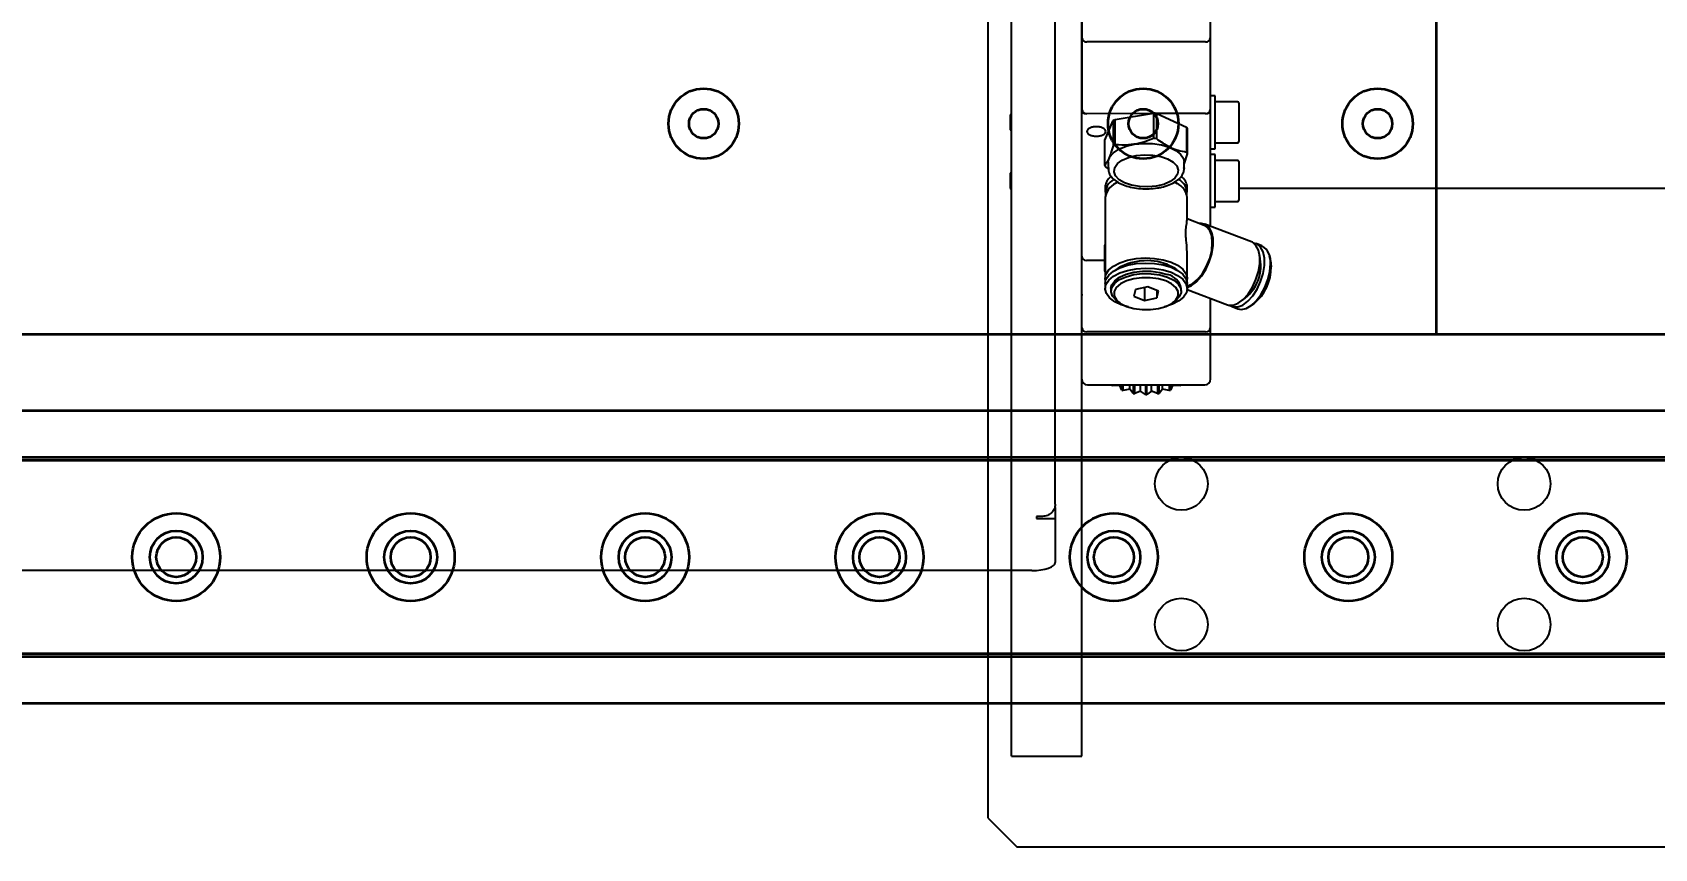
# Model space of a CAD drawing. Header units: inches. Extents: x 16559 to 58559, y 6500 to 36200.
# Drawn here: x 24480 to 24756.8, y 29634.5 to 29773.9 of the extents above; entities that cross this region are included whole.
import ezdxf

# ---------------------------------------------------------------- set-up
doc = ezdxf.new("R2010")
doc.units = ezdxf.units.IN
doc.header["$LTSCALE"] = 300
doc.layers.add('GUIDE', color=4, linetype='Continuous', lineweight=35)
for name, color, linetype in [('MACCHINA', 40, 'Continuous'), ('MORSE', 41, 'Continuous'), ('QUOTE', 7, 'Continuous')]:
    doc.layers.add(name, color=color, linetype=linetype)
doc.styles.get("Standard").update_dxf_attribs({"font": 'romans.shx'})
doc.dimstyles.new('sc1a100_pollici', dxfattribs={"dimscale": 100, "dimtxt": 3, "dimasz": 3, "dimexe": 0, "dimexo": 0, "dimgap": 1, "dimtad": 1, "dimzin": 12, "dimdsep": 46, "dimtxsty": 'Standard', "dimblk": 'CLOSEDBLANK', "dimcen": 1, "dimclrd": 253, "dimclre": 253, "dimclrt": 2, "dimadec": 0, "dimazin": 3, "dimtfac": 1, "dimtmove": 0, "dimatfit": 1, "dimldrblk": 'CLOSEDBLANK', "dimfxl": 1, "dimtolj": 1, "dimtzin": 0, "dimarcsym": 0})

# ---------------------------------------------------------------- blocks, each defined once
blk = doc.blocks.new('A$C2460d640')
at = {"layer": 'GUIDE'}
for p, q in [((-125, 239), (-125, 55)), ((-10, 55), (-2190, 55)), ((0, 42), (-2200, 42)), ((0, 34), (-2000, 34)), ((0, 33.5), (-2000, 33.5)), ((0, 0.5), (-2000, 0.5)), ((0, 0), (-2000, 0)), ((0, -8), (-2200, -8))]:
    blk.add_line(p, q, dxfattribs=at)
for centre, radius in [((-250, 91), 6), ((-175, 91), 6), ((-135, 91), 6), ((-250, 91), 2.5), ((-175, 91), 2.5), ((-135, 91), 2.5), ((-340, 17), 7.5), ((-300, 17), 7.5), ((-260, 17), 7.5), ((-220, 17), 7.5), ((-180, 17), 7.5), ((-140, 17), 7.5), ((-100, 17), 7.5), ((-340, 17), 4.5), ((-340, 17), 3.4), ((-300, 17), 4.5), ((-300, 17), 3.4), ((-260, 17), 4.5), ((-260, 17), 3.4), ((-220, 17), 4.5), ((-220, 17), 3.4), ((-180, 17), 4.5), ((-180, 17), 3.4), ((-140, 17), 4.5), ((-140, 17), 3.4), ((-100, 17), 4.5), ((-100, 17), 3.4)]:
    blk.add_circle(centre, radius, dxfattribs=at)
blk = doc.blocks.new('A$Ced154922')
at = {"layer": 'MACCHINA', "linetype": 'Continuous', "lineweight": 25}
for p, q in [((910, -645.96), (910, -444.99)), ((910, -646.51), (909.88, -646.51)), ((910, -646.51), (910, -648.39)), ((907.8, -648.05), (906.8, -648.05)), ((906.8, -648.05), (906.8, -648.39)), ((906.8, -648.39), (910, -648.39)), ((910, -648.39), (910, -655.92)), ((906, -657.28), (-906, -657.28))]:
    blk.add_line(p, q, dxfattribs=at)
at = {"layer": 'MACCHINA', "linetype": 'Continuous', "lineweight": 25, "flags": 128}
blk.add_lwpolyline([(906, -657.28), (906.78, -657.26), (907.53, -657.18), (908.22, -657.05), (908.83, -656.88), (909.33, -656.68), (909.7, -656.44), (909.92, -656.18), (910, -655.92)], dxfattribs=at)
at = {"layer": 'MACCHINA', "linetype": 'Continuous', "lineweight": 25}
blk.add_open_spline([(910, -645.96), (909.97, -646.23), (909.9, -646.78), (909.39, -647.47), (908.66, -647.95), (908.09, -648.02), (907.8, -648.05)], degree=3, dxfattribs=at)
blk = doc.blocks.new('A$C35a7cedc1')
at = {"layer": 'MORSE'}
for p, q in [((-197.5, -689), (-197.5, -372)), ((-185.5, -689), (-185.5, -372)), ((-201.5, -521.5), (-201.5, -699.5)), ((-163.5, -598.52), (-163.5, -533.59)), ((-185.45, -560.86), (-185.45, -578.6)), ((-164.35, -567.04), (-184.65, -567.04)), ((-162.7, -576.27), (-163.5, -576.27)), ((-162.7, -585.27), (-162.7, -576.27)), ((-158.9, -577.27), (-162.7, -577.27)), ((-158.7, -577.47), (-158.7, -584.07)), ((-197.5, -579.27), (-197.7, -579.47)), ((-197.7, -579.47), (-197.7, -582.07)), ((-173.72, -579.29), (-184.7, -579.33)), ((-181.57, -583.83), (-180.14, -580.48)), ((-180.14, -580.48), (-180.14, -584.81)), ((-179.77, -580.27), (-173.24, -579.21)), ((-179.77, -584.6), (-179.77, -580.27)), ((-173.24, -579.21), (-173.24, -583.54)), ((-172.7, -583.6), (-172.7, -579.27)), ((-172.7, -579.27), (-167.6, -581.57)), ((-164.35, -579.29), (-172.66, -579.29)), ((-197.7, -582.07), (-197.5, -582.27)), ((-181.57, -588.16), (-181.57, -583.83)), ((-167.6, -581.57), (-167.6, -585.9)), ((-167.43, -586.16), (-167.43, -581.83)), ((-168.02, -587.94), (-167.43, -586.16)), ((-163.5, -585.27), (-162.7, -585.27)), ((-162.7, -586.27), (-163.5, -586.27)), ((-162.7, -584.27), (-158.9, -584.27)), ((-162.7, -595.27), (-162.7, -586.27)), ((-197.5, -589.27), (-197.7, -589.47)), ((-197.7, -589.47), (-197.7, -592.07)), ((-181.4, -588.43), (-180.94, -588.74)), ((-180.98, -587.6), (-180.98, -588.64)), ((-180.98, -588.64), (-180.98, -588.52)), ((-168.02, -588.64), (-168.02, -587.6)), ((-168.02, -588.52), (-168.02, -588.64)), ((-158.9, -587.27), (-162.7, -587.27)), ((-158.7, -587.47), (-158.7, -594.07)), ((-197.7, -592.07), (-197.5, -592.27)), ((-181.5, -591.83), (-181.5, -592.7)), ((-179.76, -591.26), (-179.4, -590.96)), ((-169.61, -590.96), (-169.24, -591.26)), ((-167.5, -592.7), (-167.5, -591.83)), ((-158.7, -592), (8.5, -592)), ((-181.5, -593.56), (-181.5, -607.42)), ((-167.5, -597.55), (-167.5, -593.56)), ((-162.7, -594.27), (-158.9, -594.27)), ((-164.59, -598.38), (-167.5, -597.27)), ((-163.5, -595.27), (-162.7, -595.27)), ((-156.54, -601.17), (-164.5, -598.15)), ((-181.57, -601.83), (-181.5, -601.67)), ((-181.57, -606.16), (-181.57, -601.83)), ((-154.75, -601.85), (-155.74, -601.47)), ((-185.45, -615.85), (-185.45, -603.88)), ((-181.57, -604.33), (-184.7, -604.33)), ((-167.5, -607.42), (-167.5, -603.46)), ((-153.28, -604.34), (-153.44, -603.65)), ((-181.5, -608.29), (-181.5, -609.15)), ((-174.21, -608.87), (-176.34, -609.32)), ((-172.37, -609.57), (-174.21, -608.87)), ((-167.5, -609.15), (-167.5, -608.29)), ((-180.5, -609.15), (-180.5, -609.59)), ((-179.4, -611.32), (-178.99, -611.61)), ((-176.34, -609.32), (-176.63, -610.47)), ((-176.63, -610.47), (-174.79, -611.16)), ((-174.79, -609), (-174.79, -611.16)), ((-174.79, -611.16), (-172.66, -610.72)), ((-172.66, -609.46), (-172.66, -610.72)), ((-172.66, -610.72), (-172.37, -609.57)), ((-170.01, -611.61), (-169.6, -611.32)), ((-168.5, -609.59), (-168.5, -609.15)), ((-167.51, -609.3), (-160.62, -611.92)), ((-163.5, -624.59), (-163.5, -610.83)), ((-159.83, -612.22), (-158.83, -612.6)), ((-156.67, -612.12), (-156.08, -611.71)), ((-164.35, -616.54), (-184.65, -616.54)), ((-184.5, -625.59), (-164.5, -625.59)), ((-180.25, -625.68), (-180.25, -625.59)), ((-179, -625.68), (-180.25, -625.68)), ((-179, -625.68), (-179, -625.59)), ((-178.67, -626.47), (-179, -625.68)), ((-179, -625.68), (-179, -625.68)), ((-179, -625.68), (-179, -625.68)), ((-178.67, -625.59), (-178.67, -626.47)), ((-178.43, -626.56), (-178.43, -625.59)), ((-177.28, -626.34), (-178.43, -626.56)), ((-177.28, -626.34), (-177.28, -625.59)), ((-176.7, -627.05), (-177.28, -626.34)), ((-176.7, -625.59), (-176.7, -627.05)), ((-176.44, -627.09), (-176.44, -625.59)), ((-175.44, -626.68), (-176.44, -627.09)), ((-175.44, -626.68), (-175.44, -625.59)), ((-174.63, -627.26), (-175.44, -626.68)), ((-174.68, -625.59), (-174.63, -625.65)), ((-174.63, -625.65), (-174.63, -627.26)), ((-174.37, -625.65), (-174.32, -625.59)), ((-174.37, -627.26), (-174.37, -625.65)), ((-173.56, -626.68), (-174.37, -627.26)), ((-173.56, -626.68), (-173.56, -625.59)), ((-172.56, -627.09), (-173.56, -626.68)), ((-172.56, -625.59), (-172.56, -627.09)), ((-172.3, -627.05), (-172.3, -625.59)), ((-171.72, -626.34), (-172.3, -627.05)), ((-171.72, -626.34), (-171.72, -625.59)), ((-170.57, -626.56), (-171.72, -626.34)), ((-170.57, -625.59), (-170.57, -626.56)), ((-170.33, -626.47), (-170.33, -625.59)), ((-170, -625.68), (-170.33, -626.47)), ((-170, -625.68), (-170, -625.59)), ((-170, -625.68), (-170, -625.68)), ((-168.75, -625.68), (-170, -625.68)), ((-170, -625.68), (-170, -625.68)), ((-168.75, -625.59), (-168.75, -625.68)), ((-197.5, -689), (-185.5, -689)), ((-201.5, -699.5), (-196.5, -704.5)), ((43.5, -704.5), (-196.5, -704.5))]:
    blk.add_line(p, q, dxfattribs=at)
at = {"layer": 'MORSE', "flags": 128}
for points in [[(-180.98, -587.6), (-180.98, -587.44), (-180.71, -586.67), (-180.09, -585.95), (-179.14, -585.33), (-177.92, -584.84), (-176.5, -584.51), (-174.97, -584.36), (-173.41, -584.4), (-171.91, -584.62), (-170.56, -585.02), (-169.44, -585.57), (-168.62, -586.23), (-168.14, -586.97), (-168.02, -587.6)], [(-172.81, -591.68), (-174.21, -591.81), (-175.64, -591.75), (-176.99, -591.51), (-178.17, -591.11), (-179.1, -590.56), (-179.72, -589.91), (-179.98, -589.21), (-179.86, -588.5), (-179.39, -587.82), (-178.57, -587.23), (-177.49, -586.77), (-176.19, -586.46), (-174.79, -586.33), (-173.36, -586.39), (-172.01, -586.63), (-170.83, -587.03), (-169.9, -587.58), (-169.28, -588.22), (-169.02, -588.93), (-169.14, -589.64), (-169.61, -590.31), (-170.43, -590.9), (-171.51, -591.37), (-172.81, -591.68)], [(-167.5, -608.94), (-166.76, -608.63), (-165.89, -607.98), (-165.06, -607.05), (-164.32, -605.9), (-163.72, -604.6), (-163.3, -603.23), (-163.09, -601.87), (-163.09, -600.63), (-163.3, -599.56), (-163.72, -598.74), (-164.32, -598.22), (-165.06, -598.04), (-165.41, -598.07)], [(-167.5, -608.71), (-167.4, -608.69), (-166.54, -608.28), (-165.68, -607.55), (-164.88, -606.55), (-164.19, -605.34), (-163.66, -604.01), (-163.32, -602.64), (-163.21, -601.33), (-163.32, -600.17), (-163.66, -599.24), (-164.19, -598.6), (-164.59, -598.38)], [(-160.62, -611.92), (-160.45, -611.98), (-159.66, -611.99), (-158.8, -611.66), (-157.93, -611.01), (-157.1, -610.08), (-156.36, -608.92), (-155.76, -607.62), (-155.34, -606.25), (-155.13, -604.9), (-155.13, -603.65), (-155.34, -602.59), (-155.76, -601.77), (-156.36, -601.25), (-156.54, -601.17)], [(-160.21, -612.02), (-159.65, -612.28), (-158.86, -612.29), (-158, -611.96), (-157.13, -611.31), (-156.3, -610.38), (-155.57, -609.23), (-154.97, -607.92), (-154.55, -606.55), (-154.33, -605.2), (-154.33, -603.95), (-154.55, -602.89), (-154.97, -602.07), (-155.57, -601.55), (-156.16, -601.38)], [(-181.45, -607.85), (-181.5, -607.5), (-181.36, -606.72), (-180.87, -605.98), (-180.07, -605.3), (-178.99, -604.74), (-177.68, -604.3), (-176.21, -604.03), (-174.66, -603.92), (-173.1, -603.99), (-171.61, -604.23), (-170.26, -604.64)], [(-181.5, -608.29), (-181.36, -607.59), (-180.87, -606.84), (-180.07, -606.17), (-178.99, -605.6), (-177.68, -605.17), (-176.21, -604.89), (-174.66, -604.79), (-173.1, -604.86), (-171.61, -605.1), (-170.26, -605.5)], [(-177.59, -612.29), (-178.74, -611.94), (-179.87, -611.4), (-180.74, -610.74), (-181.29, -610.01), (-181.5, -609.23), (-181.36, -608.45), (-180.87, -607.71), (-180.07, -607.03), (-178.99, -606.47), (-177.68, -606.04), (-176.21, -605.76), (-174.66, -605.65), (-173.1, -605.72), (-171.61, -605.97), (-170.26, -606.37)], [(-170.87, -605.03), (-169.79, -605.56), (-169.24, -605.98)], [(-170.26, -604.64), (-169.13, -605.18), (-168.26, -605.83), (-167.71, -606.56), (-167.5, -607.34), (-167.55, -607.85)], [(-170.26, -605.5), (-169.13, -606.04), (-168.26, -606.7), (-167.71, -607.43), (-167.5, -608.21), (-167.5, -608.29)], [(-158.83, -612.6), (-158.27, -612.71), (-157.44, -612.55), (-156.57, -612.05), (-155.71, -611.26), (-154.92, -610.21), (-154.25, -608.97), (-153.74, -607.62), (-153.42, -606.25), (-153.31, -604.94)], [(-153.28, -604.34), (-153.28, -604.37), (-153.17, -605.46)], [(-180.5, -609.15), (-180.37, -608.53), (-179.87, -607.82), (-179.04, -607.19), (-177.92, -606.69), (-176.59, -606.34), (-175.12, -606.17), (-173.62, -606.19), (-172.17, -606.39), (-170.87, -606.77)], [(-179.4, -611.32), (-179.64, -611.14), (-180.25, -610.45), (-180.49, -609.71), (-180.37, -608.96), (-179.87, -608.25), (-179.04, -607.62), (-177.92, -607.12), (-176.59, -606.77), (-175.12, -606.6), (-173.62, -606.62), (-172.17, -606.82), (-170.87, -607.2)], [(-171.17, -607.83), (-172.42, -607.47), (-173.81, -607.29), (-175.24, -607.29), (-176.63, -607.48), (-177.87, -607.84), (-178.88, -608.35), (-179.59, -608.98), (-179.96, -609.67), (-179.95, -610.39), (-179.57, -611.08), (-178.85, -611.7), (-177.83, -612.21), (-176.58, -612.56), (-175.19, -612.75), (-173.76, -612.74), (-172.37, -612.56), (-171.13, -612.19), (-170.12, -611.68), (-169.41, -611.06), (-169.04, -610.37), (-169.05, -609.65), (-169.43, -608.96), (-170.15, -608.34), (-171.17, -607.83)], [(-170.26, -606.37), (-169.13, -606.91), (-168.26, -607.56), (-167.71, -608.3), (-167.5, -609.07), (-167.64, -609.85), (-168.13, -610.6), (-168.93, -611.27), (-170.01, -611.84), (-171.32, -612.27), (-171.41, -612.29)], [(-170.87, -607.2), (-169.79, -607.72), (-169.02, -608.37), (-168.58, -609.09), (-168.52, -609.84), (-168.84, -610.58), (-169.51, -611.25), (-169.6, -611.32)], [(-185.5, -610.09), (-185.48, -610.26), (-185.45, -610.36)]]:
    blk.add_lwpolyline(points, dxfattribs=at)
at = {"layer": 'MORSE'}
for centre in [(-168.5, -642.5), (-110, -642.5), (-168.5, -666.5), (-110, -666.5)]:
    blk.add_circle(centre, 4.5, dxfattribs=at)
for centre, radius, start, end in [((-184.7, -566.29), 0.752, 184.4019, 273.8113), ((-164.3, -566.29), 0.752, 266.1887, 355.5981), ((-158.9, -577.47), 0.2, 0, 90), ((-184.75, -578.58), 0.752, 184.4019, 273.8113), ((-184.7, -578.54), 0.752, 184.4019, 273.8113), ((-176.76, -586.14), 6.59, 117.1786, 120.8861), ((-174.45, -593.14), 13.99, 82.8039, 85.0493), ((-164.3, -578.54), 0.752, 266.1887, 355.5981), ((-164.25, -578.58), 0.752, 266.1887, 355.5981), ((-174.45, -597.47), 13.99, 82.8039, 85.0493), ((-169.76, -583.16), 2.68, 29.6192, 36.3743), ((-176.76, -590.47), 6.59, 117.1786, 120.8861), ((-169.76, -587.49), 2.68, 29.6192, 36.3743), ((-158.9, -584.07), 0.2, 270, 0), ((-179.24, -586.84), 2.68, 209.6192, 216.3743), ((-158.9, -587.47), 0.2, 0, 90), ((-179.04, -592.02), 2.47, 126.6427, 175.6501), ((-178.28, -594.11), 3.26, 107.2214, 170.3944), ((-178.81, -592.9), 2.65, 116.7994, 185.032), ((-170.58, -593.99), 3.11, 7.8585, 74.5257), ((-170.01, -592.8), 2.48, 352.2329, 66.2359), ((-169.91, -591.99), 2.42, 3.7176, 55.079), ((-158.9, -594.07), 0.2, 270, 0), ((-156.3, -604.45), 3.03, 350.776, 59.1603), ((-184.75, -603.58), 0.752, 184.4019, 273.8113), ((-174.4, -614.14), 9.76, 68.811, 123.3158), ((-162.12, -605.2), 7.18, 304.4853, 13.8757), ((-161.22, -605.51), 8.05, 309.5985, 0.3093), ((-179.33, -604.9), 2.57, 209.5508, 212.6472), ((-171.43, -609.69), 2.98, 10.4538, 79.0658), ((-184.7, -615.79), 0.752, 184.4019, 273.8113), ((-164.3, -615.79), 0.752, 266.1887, 355.5981), ((-184.5, -624.59), 1, 180.1521, 270), ((-164.5, -624.59), 1, 270, 0), ((-175.01, -617.12), 10.04, 237.115, 238.5278), ((-174.67, -616.45), 10.79, 248.2416, 249.583), ((-174.52, -615.95), 11.31, 258.9223, 260.218), ((-174.5, -614.15), 11.49, 269.3572, 270.6428), ((-174.5, -615.77), 11.49, 269.3572, 270.6428), ((-174.48, -615.95), 11.31, 279.782, 281.0777), ((-174.33, -616.45), 10.79, 290.417, 291.7584), ((-173.99, -617.12), 10.04, 301.4722, 302.885)]:
    blk.add_arc(centre, radius, start, end, dxfattribs=at)
blk.add_open_spline([(-181.4, -582.33), (-181.42, -582.44), (-181.47, -582.65), (-181.84, -582.91), (-182.37, -583.09), (-183, -583.15), (-183.63, -583.09), (-184.16, -582.91), (-184.52, -582.65), (-184.64, -582.33), (-184.52, -582.02), (-184.16, -581.75), (-183.63, -581.57), (-183, -581.51), (-182.37, -581.57), (-181.84, -581.75), (-181.47, -582.02), (-181.42, -582.23), (-181.4, -582.33)], degree=3, dxfattribs=at)
for points, knots in [([(-173.24, -583.54), (-173.45, -583.62), (-174.82, -584.17), (-177.07, -584.72), (-179.01, -584.64), (-179.77, -584.6)], [0, 0, 0, 0, 0.094754, 0.647809, 1, 1, 1, 1]), ([(-167.6, -585.9), (-168.08, -585.81), (-169.04, -585.64), (-170.77, -584.96), (-171.98, -584.11), (-172.7, -583.6)], [0, 0, 0, 0, 0.284197, 0.574865, 1, 1, 1, 1]), ([(-180.14, -584.81), (-180.28, -585.25), (-180.55, -586.15), (-181.03, -587.39), (-181.37, -587.87), (-181.57, -588.16)], [0, 0, 0, 0, 0.2841974, 0.5748647, 1, 1, 1, 1]), ([(-180.94, -588.5), (-180.95, -588.69), (-180.98, -589.14), (-180.66, -589.82), (-180.08, -590.5), (-179.22, -591.1), (-178.12, -591.58), (-176.84, -591.93), (-175.44, -592.12), (-173.99, -592.15), (-173.05, -592.03), (-172.57, -591.97)], [0, 0, 0, 0, 0.075192, 0.182363, 0.29144, 0.406685, 0.525295, 0.643809, 0.761748, 0.879373, 1, 1, 1, 1]), ([(-172.57, -591.97), (-172.34, -591.93), (-171.65, -591.81), (-170.6, -591.48), (-169.53, -590.96), (-168.72, -590.32), (-168.22, -589.61), (-167.99, -588.98), (-168.04, -588.61), (-168.06, -588.5)], [0, 0, 0, 0, 0.091258, 0.26559, 0.44143, 0.619205, 0.778893, 0.930788, 1, 1, 1, 1]), ([(-167.53, -603.46), (-167.53, -603.17), (-167.51, -602.35), (-167.67, -601.05), (-167.74, -599.71), (-167.7, -598.63), (-167.53, -597.86), (-167.54, -597.65), (-167.54, -597.55)], [0, 0, 0, 0, 0.114094, 0.327222, 0.482495, 0.638307, 0.840084, 1, 1, 1, 1])]:
    blk.add_open_spline(points, degree=3, knots=knots, dxfattribs=at)
blk = doc.blocks.new('_ClosedBlank')
at = {"color": 0, "linetype": 'ByBlock', "lineweight": -2}
for p, q in [((-1, 0.16667), (0, 0)), ((-1, 0.16667), (-1, -0.16667)), ((0, 0), (-1, -0.16667))]:
    blk.add_line(p, q, dxfattribs=at)
blk = doc.blocks.new('*D30')
at = {"layer": 'Defpoints', "color": 0, "transparency": 16777216}
for p in [(18582.94, 32574.28), (24577.63, 32574.28), (19620.35, 29474.28)]:
    blk.add_point(p, dxfattribs=at)
at = {"layer": 'QUOTE', "color": 253, "lineweight": -2, "transparency": 16777216}
for p, q in [((18582.94, 32874.28), (18582.94, 33174.28)), ((24577.63, 32574.28), (18582.94, 32574.28)), ((18582.94, 32574.28), (18582.94, 32274.28)), ((18582.94, 29774.28), (18582.94, 32274.28)), ((18582.94, 29474.28), (18582.94, 29774.28)), ((19620.35, 29474.28), (18582.94, 29474.28)), ((18582.94, 29174.28), (18582.94, 28874.28))]:
    blk.add_line(p, q, dxfattribs=at)
at = {"layer": 'QUOTE', "color": 253, "lineweight": -2, "transparency": 16777216, "xscale": 300, "yscale": 300, "zscale": 300}
for p, rotation in [((18582.94, 32574.28), 270), ((18582.94, 29474.28), 90)]:
    blk.add_blockref('_ClosedBlank', p, dxfattribs=dict(at, rotation=rotation))
at = {"layer": 'QUOTE', "color": 2, "transparency": 16777216, "char_height": 300, "attachment_point": 5, "rotation": 90}
for s, insert in [('\\A1;[10\'-2 1/16"]', (18911.51, 31024.28)), ('\\A1;3100', (18332.94, 31024.28))]:
    blk.add_mtext(s, dxfattribs=dict(at, insert=insert))

msp = doc.modelspace()

# ---------------------------------------------------------------- block references
at = {"layer": 'GUIDE'}
msp.add_blockref('A$C2460d640', (24844.563, 29667.28), dxfattribs=at)
at = {"layer": 'MACCHINA'}
msp.add_blockref('A$Ced154922', (23744.563, 30339.28), dxfattribs=at)
at = {"layer": 'MORSE'}
msp.add_blockref('A$C35a7cedc1', (24844.563, 30339.28), dxfattribs=at)

# ---------------------------------------------------------------- dimensions: what is measured, and where the dimension line sits
at = {"layer": 'QUOTE'}
dim = msp.add_linear_dim(base=(18582.935, 32574.281), p1=(19620.351, 29474.28), p2=(24577.627, 32574.281), angle=90, dimstyle='sc1a100_pollici', override={"dimpost": '\\X'}, dxfattribs=at)
dim.commit()
dim.dimension.update_dxf_attribs({"geometry": '*D30', "text_midpoint": (18582.935, 31024.281), "dimtype": 160})

doc.saveas('drawing.dxf')
